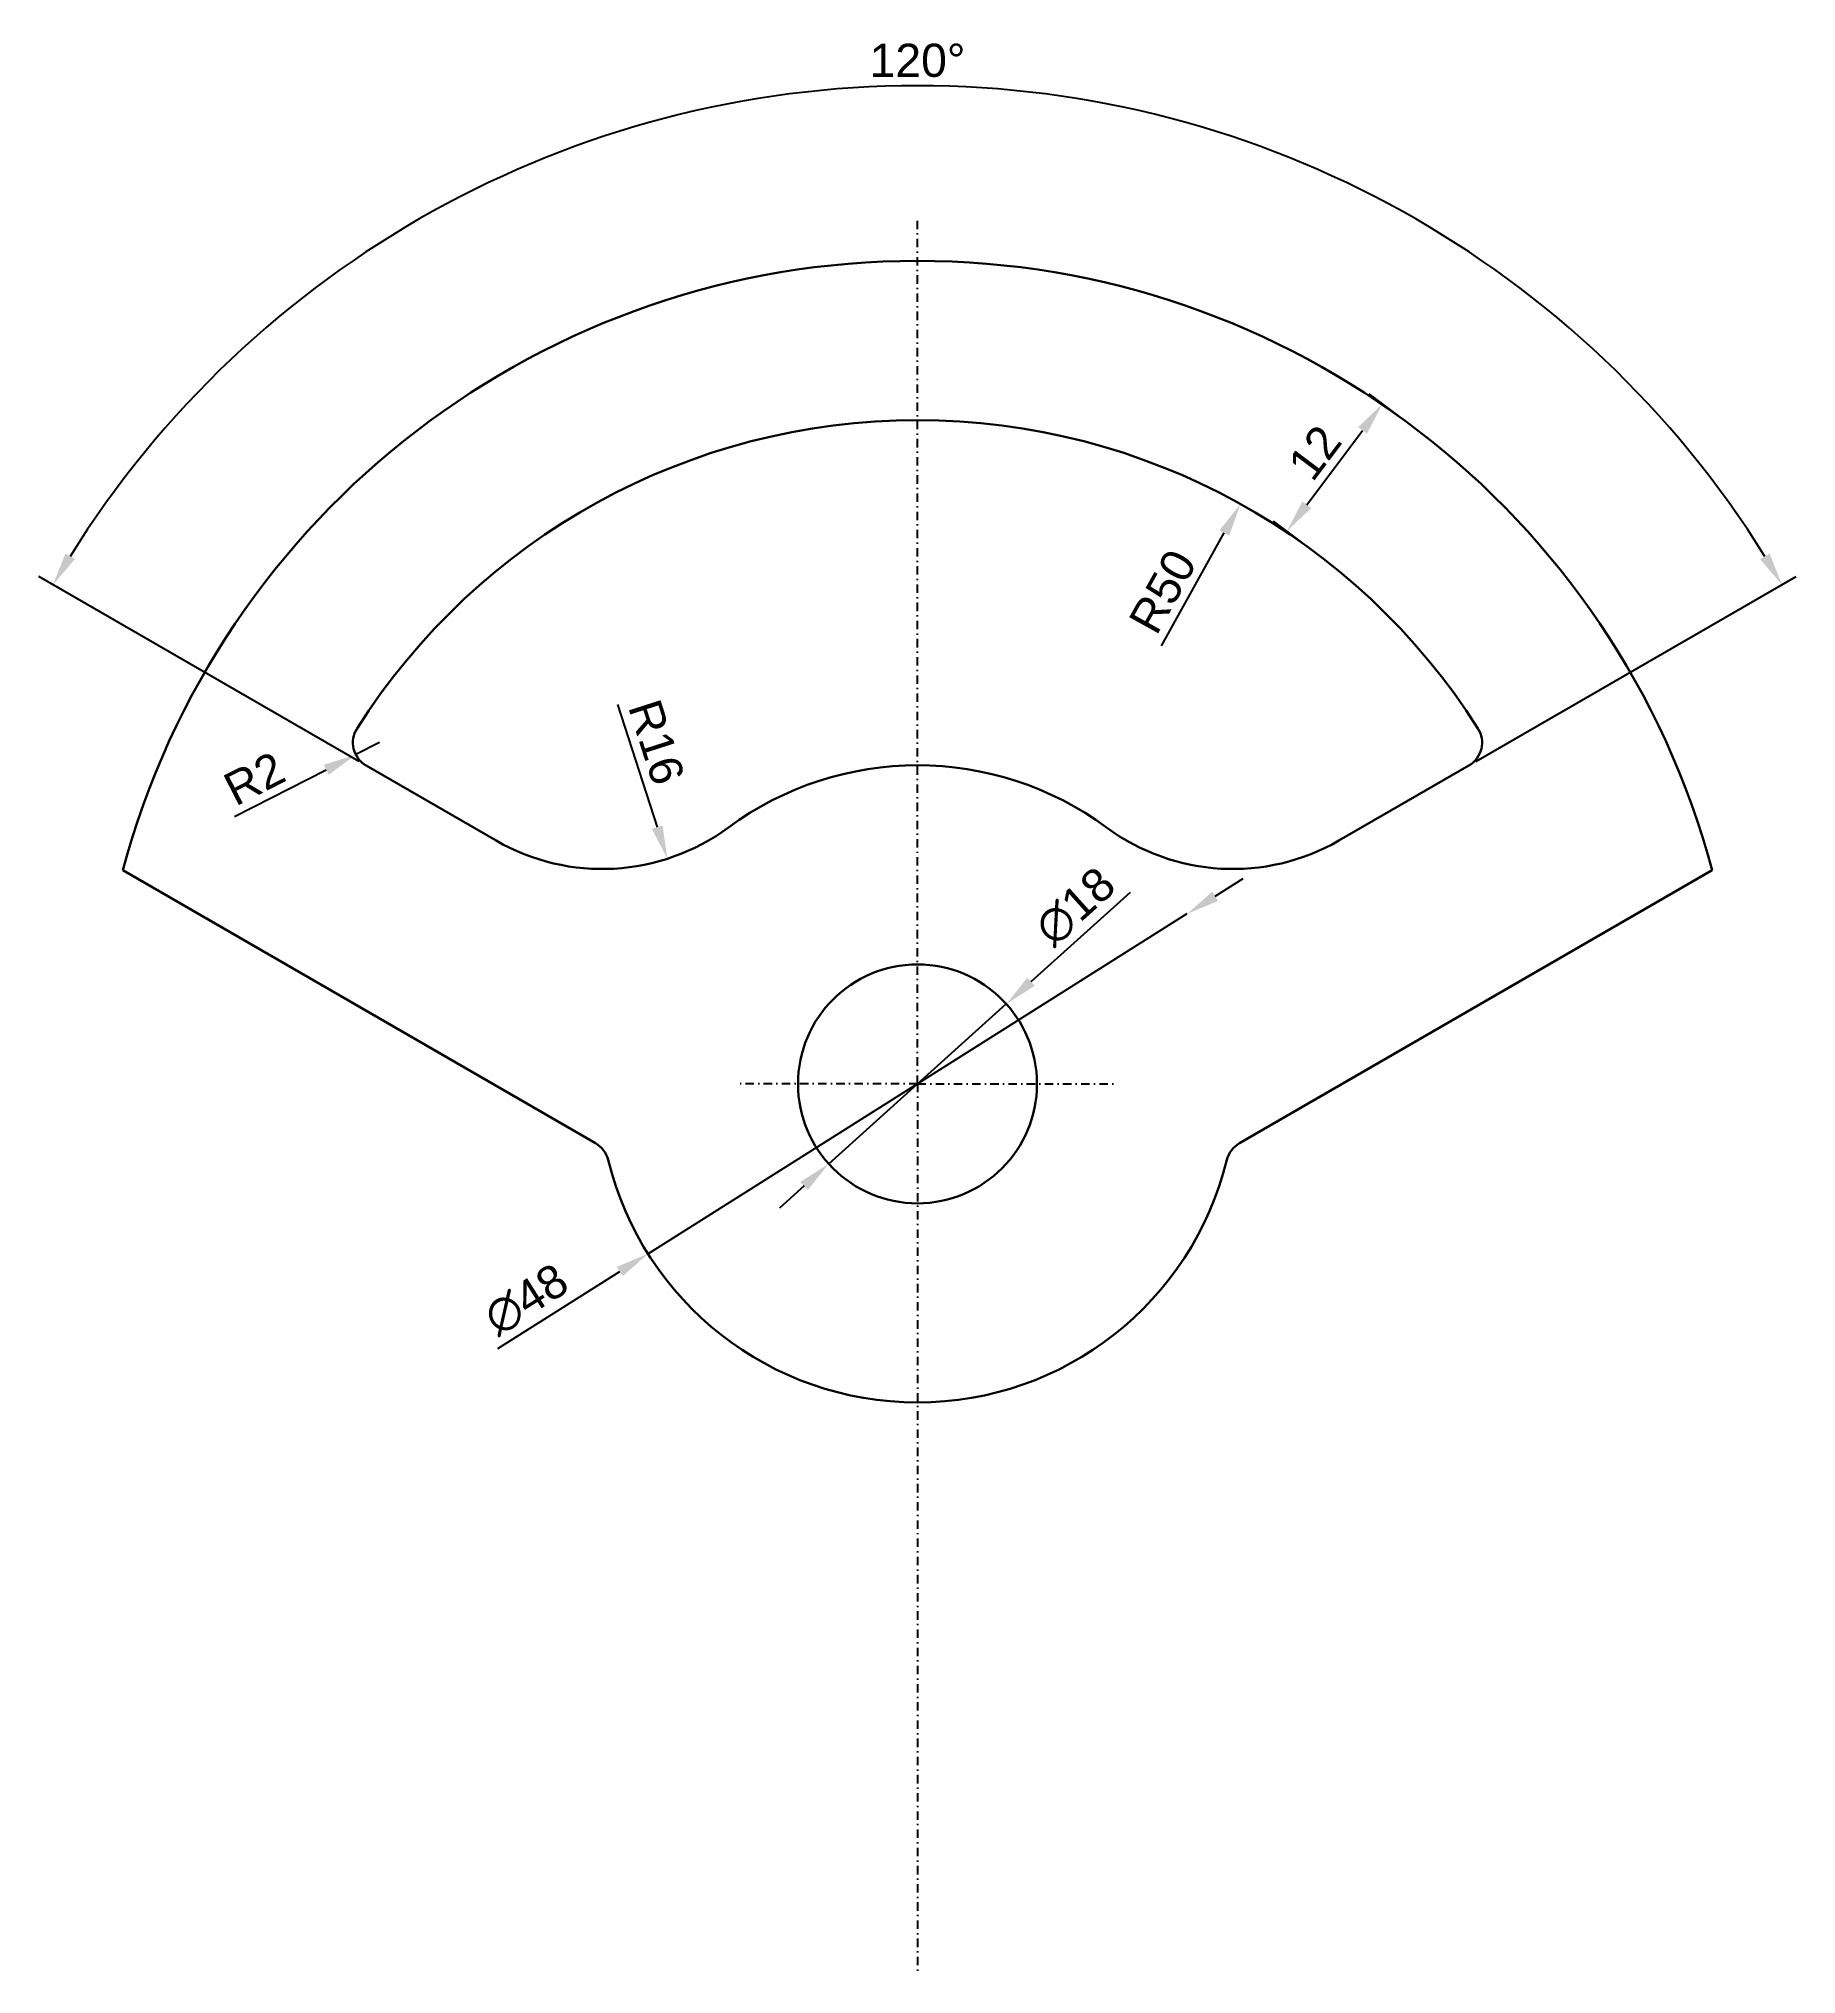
# Model space of a CAD drawing. Header units: millimetres. Extents: x -66 to 66, y -67 to 79.
import ezdxf

# ---------------------------------------------------------------- set-up
doc = ezdxf.new("R2010")
doc.units = ezdxf.units.MM
doc.header["$LTSCALE"] = 0.05
doc.linetypes.add('DASHDOT', pattern=[25.4, 12.7, -6.35, 0, -6.35])
doc.layers.add('Axe', color=1, linetype='DASHDOT')
doc.layers.add('Cote', color=7, linetype='Continuous')
doc.layers.add('Groase', color=5, linetype='Continuous', lineweight=30)
doc.styles.get("Standard").update_dxf_attribs({"font": 'Arial.ttf'})
doc.dimstyles.new('ISO-25', dxfattribs={"dimtxt": 2.5, "dimasz": 2.5, "dimexe": 1.25, "dimexo": 0.625, "dimtad": 1, "dimtxsty": 'Standard', "dimcen": 2.5, "dimadec": 0, "dimazin": 0, "dimtfac": 1, "dimtmove": 0, "dimatfit": 3, "dimfxl": 1, "dimarcsym": 0})

# ---------------------------------------------------------------- blocks, each defined once
blk = doc.blocks.new('*D4')
at = {"layer": 'Cote', "color": 0, "lineweight": -2, "transparency": 16777216}
for p, q in [((16.02, 14.42), (8.55, 7.69)), ((-6.69, -6.02), (6.69, 6.02)), ((-8.55, -7.69), (-10.4, -9.37))]:
    blk.add_line(p, q, dxfattribs=at)
at = {"layer": 'Cote', "color": 0, "transparency": 16777216}
for points in [[(8.27, 8), (8.83, 7.39), (6.69, 6.02)], [(-8.83, -7.39), (-8.27, -8), (-6.69, -6.02)]]:
    blk.add_solid(points, dxfattribs=at)
at = {"layer": 'Defpoints', "color": 0, "transparency": 16777216}
for p in [(6.69, 6.02), (-6.69, -6.02)]:
    blk.add_point(p, dxfattribs=at)
at = {"layer": 'Cote', "color": 0, "transparency": 16777216, "insert": (11.89, 13.36), "char_height": 2.5, "attachment_point": 5, "rotation": 41.9996}
blk.add_mtext('∅18', dxfattribs=at)
blk = doc.blocks.new('*D5')
at = {"layer": 'Cote', "color": 0, "lineweight": -2, "transparency": 16777216}
for p, q in [((22.42, 14.13), (24.53, 15.47)), ((20.3, 12.8), (-20.3, -12.8)), ((-31.62, -19.93), (-22.42, -14.13))]:
    blk.add_line(p, q, dxfattribs=at)
at = {"layer": 'Cote', "color": 0, "transparency": 16777216}
for points in [[(22.2, 14.48), (22.64, 13.78), (20.3, 12.8)], [(-22.64, -13.78), (-22.2, -14.48), (-20.3, -12.8)]]:
    blk.add_solid(points, dxfattribs=at)
at = {"layer": 'Defpoints', "color": 0, "transparency": 16777216}
for p in [(20.3, 12.8), (-20.3, -12.8)]:
    blk.add_point(p, dxfattribs=at)
at = {"layer": 'Cote', "color": 0, "transparency": 16777216, "insert": (-29.47, -16.25), "char_height": 2.5, "attachment_point": 5, "rotation": 32.2276}
blk.add_mtext('∅48', dxfattribs=at)
blk = doc.blocks.new('*D6')
at = {"layer": 'Cote', "color": 0, "lineweight": -2, "transparency": 16777216}
for p, q in [((-40.53, 25.71), (-42.31, 24.8)), ((-51.44, 20.13), (-44.54, 23.66))]:
    blk.add_line(p, q, dxfattribs=at)
at = {"layer": 'Cote', "color": 0, "transparency": 16777216}
blk.add_solid([(-44.73, 24.03), (-44.35, 23.29), (-42.31, 24.8)], dxfattribs=at)
at = {"layer": 'Defpoints', "color": 0, "transparency": 16777216}
for p in [(-42.31, 24.8), (-40.53, 25.71)]:
    blk.add_point(p, dxfattribs=at)
at = {"layer": 'Cote', "color": 0, "transparency": 16777216, "insert": (-49.96, 23), "char_height": 2.5, "attachment_point": 5, "rotation": 27.0992}
blk.add_mtext('R2', dxfattribs=at)
blk = doc.blocks.new('*D7')
at = {"layer": 'Cote', "color": 0, "lineweight": -2, "transparency": 16777216}
blk.add_line((-22.59, 28.59), (-19.61, 19.34), dxfattribs=at)
at = {"layer": 'Cote', "color": 0, "transparency": 16777216}
blk.add_solid([(-19.21, 19.46), (-20.01, 19.21), (-18.84, 16.96)], dxfattribs=at)
at = {"layer": 'Defpoints', "color": 0, "transparency": 16777216}
for p in [(-23.75, 32.19), (-18.84, 16.96)]:
    blk.add_point(p, dxfattribs=at)
at = {"layer": 'Cote', "color": 0, "transparency": 16777216, "insert": (-19.67, 25.74), "char_height": 2.5, "attachment_point": 5, "rotation": 287.8561}
blk.add_mtext('R16', dxfattribs=at)
blk = doc.blocks.new('*D8')
at = {"layer": 'Cote', "color": 0, "lineweight": -2, "transparency": 16777216}
blk.add_line((18.39, 33.01), (23.11, 41.5), dxfattribs=at)
at = {"layer": 'Cote', "color": 0, "transparency": 16777216}
blk.add_solid([(22.75, 41.7), (23.48, 41.29), (24.33, 43.68)], dxfattribs=at)
at = {"layer": 'Defpoints', "color": 0, "transparency": 16777216}
for p in [(24.33, 43.68), (0, 0)]:
    blk.add_point(p, dxfattribs=at)
at = {"layer": 'Cote', "color": 0, "transparency": 16777216, "insert": (18.48, 37.09), "char_height": 2.5, "attachment_point": 5, "rotation": 60.8839}
blk.add_mtext('R50', dxfattribs=at)
blk = doc.blocks.new('*D9')
at = {"layer": 'Cote', "color": 0, "lineweight": -2, "transparency": 16777216}
for p, q in [((-42.07, 24.29), (-66.2, 38.22)), ((42.07, 24.29), (66.2, 38.22))]:
    blk.add_line(p, q, dxfattribs=at)
blk.add_arc((0, 0), 75.19, 31.9051, 148.0949, dxfattribs=at)
at = {"layer": 'Cote', "color": 0, "transparency": 16777216}
for points in [[(-63.47, 39.53), (-64.19, 39.95), (-65.12, 37.6)], [(64.19, 39.95), (63.47, 39.53), (65.12, 37.6)]]:
    blk.add_solid(points, dxfattribs=at)
at = {"layer": 'Defpoints', "color": 0, "transparency": 16777216}
for p in [(25.72, 70.66), (-41.53, 23.98), (41.53, 23.98), (-31.75, 18.33), (31.75, 18.33)]:
    blk.add_point(p, dxfattribs=at)
at = {"layer": 'Cote', "color": 0, "transparency": 16777216, "insert": (0, 77.09), "char_height": 2.5, "attachment_point": 5}
blk.add_mtext('120°', dxfattribs=at)
blk = doc.blocks.new('*D10')
at = {"layer": 'Cote', "color": 0, "lineweight": -2, "transparency": 16777216}
for p, q in [((36.73, 49.95), (34.03, 51.98)), ((29.33, 43.63), (33.53, 49.23)), ((29.52, 40.36), (26.82, 42.38))]:
    blk.add_line(p, q, dxfattribs=at)
at = {"layer": 'Cote', "color": 0, "transparency": 16777216}
for points in [[(33.2, 49.48), (33.86, 48.98), (35.03, 51.23)], [(28.99, 43.88), (29.66, 43.38), (27.82, 41.63)]]:
    blk.add_solid(points, dxfattribs=at)
at = {"layer": 'Defpoints', "color": 0, "transparency": 16777216}
for p in [(35.03, 51.23), (37.23, 49.58), (30.02, 39.98)]:
    blk.add_point(p, dxfattribs=at)
at = {"layer": 'Cote', "color": 0, "transparency": 16777216, "insert": (29.92, 47.56), "char_height": 2.5, "attachment_point": 5, "rotation": 53.0963}
blk.add_mtext('12', dxfattribs=at)

msp = doc.modelspace()

# ---------------------------------------------------------------- linework, layer by layer
at = {"layer": 'Axe'}
for q in [(0, 65.261), (-13.362, 0), (0, -67.074), (15.05, 0)]:
    msp.add_line((0, 0), q, dxfattribs=at)
at = {"layer": 'Groase'}
for p, q in [((-31.749, 18.33), (-41.533, 23.979)), ((31.749, 18.33), (41.533, 23.979)), ((-24.248, -4.476), (-59.875, 16.094)), ((24.248, -4.476), (59.875, 16.094))]:
    msp.add_line(p, q, dxfattribs=at)
msp.add_circle((0, 0), 9, dxfattribs=at)
for centre, radius, start, end in [((0, 0), 62, 15.04475, 164.95525), ((0, 0), 50, 32.38802, 147.61198), ((-40.533, 25.711), 2, 147.61198, 240), ((40.533, 25.711), 2, 300, 32.38802), ((0, 0), 24, 53.57818, 126.42182), ((-23.749, 32.187), 16, 240, 306.42182), ((23.749, 32.187), 16, 233.57818, 300), ((-25.248, -6.208), 2, 13.81306, 60), ((0, 0), 24, 193.81306, 346.18694), ((25.248, -6.208), 2, 120, 166.18694)]:
    msp.add_arc(centre, radius, start, end, dxfattribs=at)

# ---------------------------------------------------------------- dimensions: what is measured, and where the dimension line sits
at = {"layer": 'Cote'}
dim = msp.add_angular_dim_2l(base=(25.717, 70.657), line1=((31.749, 18.33), (41.533, 23.979)), line2=((-31.749, 18.33), (-41.533, 23.979)), dimstyle='ISO-25', dxfattribs=at)
dim.commit()
dim.dimension.update_dxf_attribs({"geometry": '*D9', "text_midpoint": (0, 77.093)})
dim = msp.add_aligned_dim(p1=(30.024, 39.982), p2=(37.229, 49.578), distance=2.75, dimstyle='ISO-25', dxfattribs=at)
dim.commit()
dim.dimension.update_dxf_attribs({"geometry": '*D10', "text_midpoint": (29.924, 47.561)})
for center, mpoint, picture, middle in [((0, 0), (24.329, 43.682), '*D8', (20.141, 36.162)), ((-23.749, 32.187), (-18.843, 16.957), '*D7', (-21.483, 25.154))]:
    dim = msp.add_radius_dim(center=center, mpoint=mpoint, dimstyle='ISO-25', dxfattribs=at)
    dim.commit()
    dim.dimension.update_dxf_attribs({"geometry": picture, "text_midpoint": middle, "dimtype": 164})
dim = msp.add_radius_dim(center=(-40.533, 25.711), mpoint=(-42.314, 24.8), dimstyle='ISO-25', dxfattribs=at)
dim.commit()
dim.dimension.update_dxf_attribs({"geometry": '*D6', "text_midpoint": (-49.961, 22.999)})
dim = msp.add_diameter_dim_2p(p1=(-6.688, -6.022), p2=(6.688, 6.022), dimstyle='ISO-25', dxfattribs=at)
dim.commit()
dim.dimension.update_dxf_attribs({"geometry": '*D4', "text_midpoint": (11.893, 13.361)})
dim = msp.add_diameter_dim_2p(p1=(20.302, 12.799), p2=(-20.302, -12.799), dimstyle='ISO-25', dxfattribs=at)
dim.commit()
dim.dimension.update_dxf_attribs({"geometry": '*D5', "text_midpoint": (-28.421, -17.917), "dimtype": 163})

doc.saveas('drawing.dxf')
